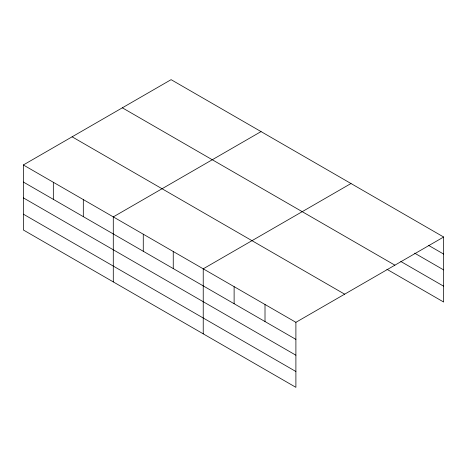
<?xml version="1.0" encoding="UTF-8"?>
<svg xmlns="http://www.w3.org/2000/svg" width="467" height="467" viewBox="0 0 467 467"><rect width="100%" height="100%" fill="white"/><g stroke="black" fill="none" stroke-linecap="round" stroke-linejoin="round"><path stroke-width="0.7" d="M386.915 269.278L443.65 302.032L443.65 237.02L171.103 79.664L23.35 164.968L23.35 229.98L295.897 387.336L295.897 322.323L23.35 164.968M261.041 131.595L113.288 216.898L113.288 281.905M350.986 183.519L203.233 268.823L203.233 333.835M295.897 322.323L443.65 237.02M428.519 245.35L443.65 254.083M414.655 253.167L443.65 269.908M400.785 261.462L443.65 286.207M122.342 107.819L394.889 265.168M72.111 136.819L344.658 294.175M23.35 182.031L295.897 339.386M23.35 197.856L295.897 355.212M23.35 214.155L295.897 371.51M265.011 304.49L265.011 321.553M234.119 286.656L234.119 303.719M173.251 251.515L173.251 268.578M143.27 234.206L143.27 251.269M83.313 199.59L83.313 216.653M53.331 182.276L53.331 199.339"/></g></svg>
